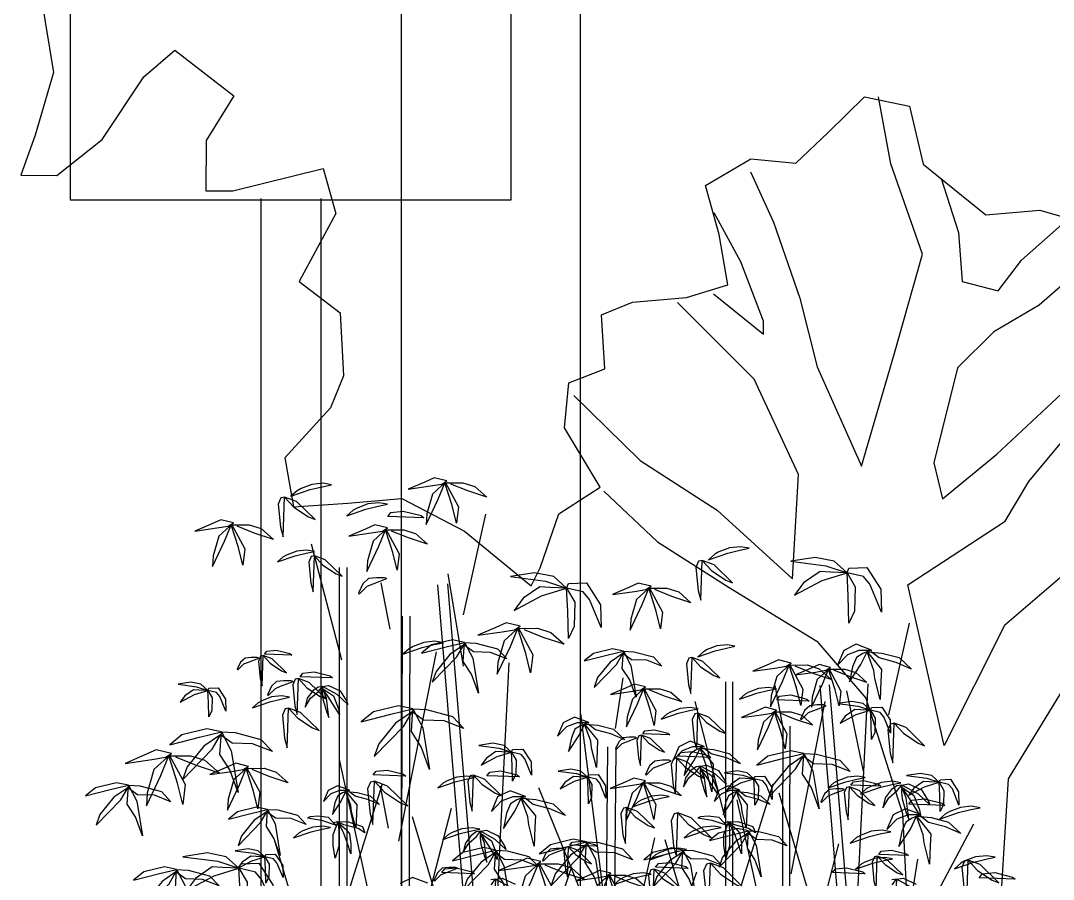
# Model space of a CAD drawing. Extents: x -941089 to 947074, y -2579987 to 8.
# Drawn here: x 2249.3 to 2258.67, y -95.53 to -87.74 of the extents above; entities that cross this region are included whole.
import ezdxf

# ---------------------------------------------------------------- set-up
doc = ezdxf.new("R2010")
doc.units = 0
doc.header["$LTSCALE"] = 5
doc.layers.get('0').update_dxf_attribs({"linetype": 'CONTINUOUS'})
doc.layers.add('绿化', color=3, linetype='CONTINUOUS')
doc.layers.add('钢筋', color=1, linetype='CONTINUOUS')

# ---------------------------------------------------------------- blocks, each defined once
blk = doc.blocks.new('A$C48321FC6')
at = {"layer": '绿化'}
for p, q in [((225.58, 182.17), (223.88, 171.94)), ((208.61, 174.74), (201.2, 169)), ((212.53, 171.36), (208.61, 174.74)), ((223.88, 171.94), (226.21, 164.01)), ((217.78, 163.46), (212.53, 171.36)), ((121.74, 168.87), (116.08, 167.69)), ((118.4, 160.41), (119.96, 168.85)), ((126.32, 164.36), (121.74, 168.87)), ((201.2, 169), (204.65, 163.35)), ((116.08, 167.69), (114.35, 160.38)), ((130.4, 160.5), (126.32, 164.36)), ((226.21, 164.01), (228.03, 159)), ((204.65, 163.35), (204.7, 157.03)), ((223.49, 158.96), (217.78, 163.46)), ((114.35, 160.38), (106.45, 153.99)), ((114.44, 149.03), (118.4, 160.41)), ((136.07, 161.03), (130.4, 160.5)), ((141.77, 157.67), (136.07, 161.03)), ((136.09, 159.41), (133.22, 153.07)), ((189.92, 159.83), (188.34, 154.15)), ((201.29, 157), (189.92, 159.83)), ((228.03, 159), (223.49, 158.96)), ((112.09, 158.58), (109.88, 151.75)), ((140.04, 151.5), (141.77, 157.67)), ((204.7, 157.03), (201.29, 157)), ((99.64, 154.59), (91.71, 152.25)), ((106.45, 153.99), (99.64, 154.59)), ((137.31, 148.07), (140.67, 154.26)), ((188.34, 154.15), (192.95, 145.59)), ((101.96, 148.28), (96.9, 152.78)), ((133.22, 153.07), (129.89, 143.47)), ((109.88, 151.75), (109.44, 145.58)), ((138.95, 145.17), (140.04, 151.5)), ((117.94, 136.57), (114.44, 149.03)), ((104.91, 144.41), (101.96, 148.28)), ((134.45, 140.59), (137.31, 148.07)), ((95.16, 146.61), (99.73, 142.59)), ((109.44, 145.58), (104.91, 144.41)), ((144.16, 143.58), (138.95, 145.17)), ((192.95, 145.59), (187.79, 141.66)), ((129.89, 143.47), (127.68, 134.86)), ((140.75, 144.04), (134.46, 138.97)), ((150.97, 142.99), (144.16, 143.58)), ((99.73, 142.59), (105.43, 139.23)), ((135.64, 133.3), (145.3, 142.94)), ((154.87, 141.4), (150.97, 142.99)), ((134.46, 138.97), (134.45, 140.59)), ((154.44, 134.58), (154.87, 141.4)), ((187.79, 141.66), (187.37, 133.71)), ((105.43, 139.23), (110.01, 134.72)), ((122.11, 122.33), (117.94, 136.57)), ((110.01, 134.72), (113.02, 122.75)), ((127.68, 134.86), (122.11, 122.33)), ((159, 132.84), (154.44, 134.58)), ((105.07, 123.82), (94.78, 133.47)), ((159.53, 127.16), (159, 132.84)), ((187.37, 133.71), (189.02, 129.67)), ((158.36, 131.21), (149.99, 123.04)), ((101.04, 120.38), (93.02, 130.05)), ((189.02, 129.67), (194.74, 123.39)), ((155.05, 119.67), (159.53, 127.16)), ((111.92, 118.2), (105.07, 123.82)), ((113.02, 122.75), (111.92, 118.2)), ((149.99, 123.04), (140.31, 116.8)), ((194.74, 123.39), (193.66, 117.22)), ((104, 115.38), (101.04, 120.38)), ((154.56, 119.18), (147.8, 112.8)), ((160.26, 116.31), (155.05, 119.67)), ((180.03, 118.24), (172.11, 114.13)), ((186.84, 117.65), (180.03, 118.24)), ((193.66, 117.22), (186.84, 117.65)), ((162.58, 109.51), (160.26, 116.31)), ((116.28, 107.38), (104, 115.38)), ((172.11, 114.13), (163.74, 107.25)), ((147.8, 112.8), (138.77, 107.06)), ((94.96, 110.12), (104.1, 102.24)), ((163.74, 107.25), (162.58, 109.51)), ((111.69, 87.15), (116.28, 107.38)), ((138.77, 107.06), (127.76, 100.29)), ((104.1, 102.24), (111.69, 87.15))]:
    blk.add_line(p, q, dxfattribs=at)
at = {"layer": '绿化', "flags": 128}
for points in [[(140.31, 116.8), (130.81, 108.13), (130.06, 121.26), (135.64, 133.3)], [(104.9, 62.04), (103.59, 82.94), (94.22, 98.28), (88.18, 106.17)], [(127.76, 100.29), (121.55, 93.08), (116.97, 78.56), (116.11, 61.56), (116.1, 28.29), (116.1, 13.83), (117.42, 0.43)]]:
    blk.add_lwpolyline(points, dxfattribs=at)
blk = doc.blocks.new('tree104')
at = {"color": 0}
for points in [[(-3650, 22161), (-3949, 22235), (-4174, 22131), (-4563, 21966), (-4039, 22041), (-3770, 22086), (-3650, 22161), (-3994, 21847), (-4129, 21383), (-4144, 21129), (-3859, 21727), (-3695, 22131), (-3381, 21547), (-3425, 21159), (-3530, 21577), (-3702, 22113), (-3276, 22116), (-2991, 22026), (-2707, 21772), (-3156, 21921), (-3560, 22086)], [(-6377, 22067), (-6578, 22102), (-6839, 22076), (-7092, 21980), (-7188, 21927), (-7337, 21796), (-6883, 21953), (-6595, 22023), (-6377, 22067)], [(-7487, 21778), (-7570, 21758), (-7633, 21611), (-7581, 21068), (-7518, 20839), (-7487, 21778), (-7267, 21538), (-6922, 21309), (-6766, 21246), (-7204, 21674), (-7487, 21778)], [(-5057, 21606), (-5258, 21641), (-5520, 21615), (-5773, 21519), (-5869, 21466), (-6017, 21335), (-5563, 21492), (-5275, 21562), (-5057, 21606)], [(-8694, 21167), (-8993, 21242), (-9218, 21137), (-9607, 20973), (-9083, 21048), (-8814, 21093), (-8694, 21167), (-9038, 20853), (-9173, 20390), (-9188, 20135), (-8904, 20734), (-8739, 21137), (-8425, 20554), (-8470, 20165), (-8574, 20584), (-8746, 21120), (-8320, 21122), (-8036, 21033), (-7751, 20778), (-8200, 20928), (-8604, 21093)], [(-5049, 21318), (-4975, 21412), (-4682, 21444), (-4263, 21339), (-4200, 21287), (-5049, 21318)], [(-3260, 18994), (-2729, 21373)], [(-5051, 21050), (-5350, 21125), (-5575, 21020), (-5964, 20856), (-5440, 20930), (-5171, 20975), (-5051, 21050), (-5395, 20736), (-5530, 20272), (-5545, 20018), (-5260, 20616), (-5096, 21020), (-4781, 20437), (-4826, 20048), (-4931, 20467), (-5103, 21003), (-4677, 21005), (-4392, 20916), (-4108, 20661), (-4557, 20811), (-4961, 20975)], [(-6778, 20492), (-6960, 20523), (-7198, 20499), (-7428, 20412), (-7516, 20365), (-7650, 20246), (-7238, 20388), (-6976, 20452), (-6778, 20492)], [(-6137, 17921), (-6846, 20663)], [(3486, 20569), (3285, 20604), (3023, 20578), (2770, 20482), (2674, 20429), (2526, 20298), (2980, 20455), (3268, 20525), (3486, 20569)], [(-6779, 20391), (-6855, 20372), (-6912, 20239), (-6865, 19745), (-6808, 19536), (-6779, 20391), (-6580, 20172), (-6266, 19963), (-6124, 19907), (-6523, 20296), (-6779, 20391)], [(2376, 20280), (2293, 20260), (2230, 20113), (2282, 19570), (2345, 19341), (2376, 20280), (2596, 20040), (2940, 19811), (3097, 19748), (2658, 20176), (2376, 20280)], [(5798, 19990), (5496, 20261), (5043, 20352), (4470, 20261), (5300, 20156), (5798, 19990), (5405, 20005), (5164, 20020), (4772, 19749), (4561, 19462), (5209, 19809), (5798, 19990), (5843, 20095), (6265, 20110), (6597, 19598), (6612, 19055), (6340, 19718), (6190, 19899), (5798, 19990), (5994, 19658), (5978, 19085), (5843, 18799), (5828, 19447), (5798, 19990)], [(-6196, 20117), (-6196, 0)], [(-6013, 20117), (-6013, 0)], [(-5123, 19873), (-5312, 19873), (-5500, 19853), (-5637, 19727), (-5741, 19507), (-5720, 19486), (-5532, 19675), (-5396, 19727), (-5071, 19853), (-5123, 19873)], [(-3260, 17782), (-3623, 19966)], [(-826, 19627), (-1128, 19899), (-1580, 19989), (-2153, 19899), (-1324, 19793), (-826, 19627), (-1218, 19642), (-1459, 19657), (-1852, 19386), (-2063, 19100), (-1414, 19446), (-826, 19627), (-781, 19733), (-358, 19748), (-27, 19235), (-12, 18693), (-283, 19356), (-434, 19537), (-826, 19627), (-630, 19296), (-645, 18723), (-781, 18436), (-796, 19085), (-826, 19627)], [(-4993, 18658), (-5201, 19750)], [(-3877, 19705), (-2234, 0)], [(-3636, 19725), (-1992, 0)], [(1169, 19669), (869, 19744), (645, 19639), (256, 19475), (780, 19550), (1049, 19595), (1169, 19669), (824, 19355), (690, 18892), (675, 18637), (959, 19236), (1124, 19639), (1438, 19056), (1393, 18667), (1288, 19086), (1117, 19622), (1543, 19624), (1827, 19535), (2111, 19280), (1662, 19430), (1258, 19595)], [(-4710, 18968), (-4765, 0)], [(-4527, 18968), (-4582, 0)], [(-1921, 18727), (-2250, 18809), (-2497, 18694), (-2925, 18513), (-2349, 18595), (-2053, 18644), (-1921, 18727), (-2300, 18381), (-2448, 17871), (-2464, 17591), (-2152, 18250), (-1970, 18694), (-1625, 18052), (-1674, 17624), (-1789, 18085), (-1978, 18674), (-1510, 18677), (-1197, 18579), (-884, 18299), (-1378, 18463), (-1822, 18644)], [(6789, 16636), (7272, 18799)], [(-3732, 18335), (-3933, 18370), (-4195, 18344), (-4448, 18248), (-4544, 18196), (-4692, 18065), (-4239, 18222), (-3951, 18292), (-3732, 18335)], [(-3235, 18345), (-3520, 18405), (-4013, 18285), (-4253, 18090), (-3669, 18240), (-3235, 18345), (-3041, 17971), (-2906, 17148), (-3071, 17597), (-3265, 17896), (-3235, 18345), (-2966, 18330), (-2457, 18195), (-2233, 17956), (-2622, 18105), (-3026, 18120), (-3250, 18285), (-3579, 18061), (-3909, 17657), (-3998, 17402), (-3415, 18001), (-3250, 18285)], [(6380, 18164), (6013, 18300), (5720, 18154), (5573, 17808), (5814, 18060), (6086, 18164), (6380, 18164), (6170, 18081), (6024, 17986), (5929, 17767), (5856, 17411), (6128, 17819), (6275, 18123), (6610, 17704), (6600, 17432), (6579, 16992), (6453, 17494), (6432, 17683), (6275, 18123), (6621, 18091), (7029, 17986), (7322, 17714), (6956, 17871), (6558, 17976), (6369, 18123)], [(-7960, 18068), (-7904, 18139), (-7682, 18163), (-7365, 18084), (-7317, 18044), (-7960, 18068)], [(-4785, 13651), (-3900, 18123)], [(517, 18138), (258, 18193), (-191, 18084), (-408, 17907), (122, 18043), (517, 18138), (694, 17798), (816, 17050), (666, 17458), (489, 17730), (517, 18138), (762, 18125), (1224, 18002), (1428, 17785), (1074, 17921), (707, 17934), (503, 18084), (204, 17880), (-96, 17513), (-177, 17282), (353, 17825), (503, 18084)], [(3147, 18252), (2965, 18284), (2727, 18260), (2497, 18173), (2409, 18125), (2274, 18006), (2687, 18149), (2949, 18212), (3147, 18252)], [(-8134, 17988), (-8277, 17988), (-8420, 17973), (-8523, 17877), (-8602, 17711), (-8587, 17695), (-8444, 17838), (-8341, 17877), (-8095, 17973), (-8134, 17988)], [(-7990, 18032), (-8053, 18016), (-8101, 17905), (-8061, 17494), (-8014, 17320), (-7990, 18032), (-7824, 17850), (-7562, 17676), (-7444, 17628), (-7776, 17953), (-7990, 18032)], [(-2668, 8108), (-2184, 17863)], [(2138, 17990), (2062, 17971), (2005, 17838), (2053, 17344), (2110, 17135), (2138, 17990), (2338, 17771), (2651, 17563), (2794, 17506), (2395, 17895), (2138, 17990)], [(4483, 17857), (4184, 17931), (3960, 17827), (3570, 17662), (4094, 17737), (4364, 17782), (4483, 17857), (4139, 17542), (4004, 17079), (3989, 16824), (4274, 17423), (4438, 17827), (4753, 17243), (4708, 16854), (4603, 17273), (4431, 17809), (4857, 17812), (5142, 17722), (5426, 17468), (4977, 17617), (4573, 17782)], [(5409, 17754), (5137, 17822), (4933, 17727), (4579, 17577), (5055, 17645), (5300, 17686), (5409, 17754), (5096, 17468), (4973, 17047), (4960, 16816), (5218, 17360), (5368, 17727), (5654, 17196), (5613, 16843), (5517, 17224), (5361, 17711), (5749, 17713), (6007, 17631), (6266, 17400), (5858, 17536), (5490, 17686)], [(-7121, 17535), (-7054, 17621), (-6788, 17649), (-6407, 17554), (-6350, 17507), (-7121, 17535)], [(-9301, 17211), (-9460, 17354), (-9698, 17402), (-9999, 17354), (-9563, 17298), (-9301, 17211), (-9507, 17219), (-9634, 17227), (-9841, 17084), (-9952, 16934), (-9610, 17116), (-9301, 17211), (-9277, 17267), (-9055, 17275), (-8880, 17005), (-8873, 16719), (-9015, 17068), (-9095, 17164), (-9301, 17211), (-9198, 17037), (-9206, 16735), (-9277, 16585), (-9285, 16926), (-9301, 17211)], [(-7330, 17440), (-7502, 17440), (-7673, 17421), (-7797, 17307), (-7892, 17107), (-7873, 17088), (-7702, 17259), (-7578, 17307), (-7283, 17421), (-7330, 17440)], [(-7157, 17492), (-7233, 17473), (-7290, 17340), (-7243, 16846), (-7186, 16638), (-7157, 17492), (-6958, 17274), (-6644, 17065), (-6502, 17008), (-6901, 17397), (-7157, 17492)], [(-6592, 17304), (-6695, 17288), (-6822, 17201), (-6949, 17026), (-6997, 16812), (-6870, 17026), (-6687, 17185), (-6592, 17304), (-6449, 17327), (-6172, 17201), (-6013, 16947), (-5989, 16875), (-6243, 17113), (-6592, 17304), (-6600, 17153), (-6584, 17010), (-6497, 16709), (-6441, 16574), (-6497, 17026), (-6592, 17256), (-6330, 17082), (-6211, 16772), (-6187, 16638), (-6465, 17074), (-6592, 17256)], [(1041, 17292), (768, 17360), (564, 17265), (211, 17115), (687, 17183), (932, 17224), (1041, 17292), (728, 17006), (605, 16585), (592, 16353), (850, 16897), (1000, 17265), (1285, 16734), (1245, 16381), (1149, 16761), (993, 17249), (1381, 17251), (1639, 17169), (1898, 16938), (1489, 17074), (1122, 17224)], [(329, 16310), (513, 17509)], [(2928, 17412), (2928, 0)], [(3094, 17412), (3094, 0)], [(4292, 16330), (4102, 17323)], [(5156, 17328), (6601, 0)], [(5375, 17346), (6821, 0)], [(5947, 10213), (6301, 17363)], [(-7372, 17047), (-7554, 17079), (-7792, 17055), (-8023, 16967), (-8110, 16920), (-8245, 16801), (-7832, 16944), (-7570, 17007), (-7372, 17047)], [(4129, 17250), (3947, 17281), (3709, 17257), (3479, 17170), (3392, 17123), (3257, 17004), (3669, 17146), (3931, 17210), (4129, 17250)], [(4137, 16988), (4204, 17074), (4470, 17102), (4851, 17007), (4908, 16959), (4137, 16988)], [(6191, 15301), (5791, 17197)], [(-4454, 16777), (-4795, 16849), (-5388, 16705), (-5675, 16472), (-4975, 16652), (-4454, 16777), (-4221, 16329), (-4059, 15341), (-4257, 15880), (-4490, 16239), (-4454, 16777), (-4131, 16759), (-3520, 16598), (-3251, 16311), (-3718, 16490), (-4203, 16508), (-4472, 16705), (-4867, 16436), (-5262, 15952), (-5370, 15646), (-4670, 16364), (-4472, 16705)], [(2920, 14203), (2211, 16945)], [(4481, 12880), (5285, 16945)], [(5261, 16866), (5089, 16866), (4918, 16847), (4794, 16732), (4699, 16533), (4718, 16514), (4889, 16685), (5013, 16732), (5308, 16847), (5261, 16866)], [(6352, 16743), (6177, 16900), (5915, 16952), (5584, 16900), (6064, 16839), (6352, 16743), (6125, 16752), (5985, 16760), (5758, 16603), (5636, 16437), (6011, 16638), (6352, 16743), (6378, 16804), (6622, 16813), (6814, 16516), (6823, 16202), (6666, 16586), (6579, 16690), (6352, 16743), (6465, 16551), (6456, 16219), (6378, 16054), (6369, 16429), (6352, 16743)], [(-7390, 16793), (-7473, 16773), (-7536, 16626), (-7484, 16083), (-7421, 15854), (-7390, 16793), (-7170, 16553), (-6826, 16324), (-6669, 16261), (-7108, 16689), (-7390, 16793)], [(33, 12549), (-487, 16661)], [(2279, 16774), (2097, 16805), (1859, 16782), (1629, 16694), (1541, 16647), (1407, 16528), (1819, 16671), (2081, 16734), (2279, 16774)], [(2278, 16673), (2202, 16654), (2145, 16521), (2192, 16027), (2249, 15818), (2278, 16673), (2477, 16454), (2791, 16246), (2933, 16189), (2534, 16578), (2278, 16673)], [(4135, 16744), (3863, 16812), (3659, 16717), (3305, 16568), (3781, 16636), (4026, 16676), (4135, 16744), (3822, 16459), (3700, 16037), (3686, 15806), (3945, 16350), (4094, 16717), (4380, 16187), (4339, 15833), (4244, 16214), (4088, 16701), (4475, 16703), (4734, 16622), (4992, 16391), (4584, 16527), (4217, 16676)], [(-303, 16452), (-636, 16576), (-903, 16443), (-1036, 16129), (-817, 16357), (-570, 16452), (-303, 16452), (-493, 16376), (-627, 16291), (-712, 16091), (-779, 15767), (-532, 16138), (-398, 16414), (-94, 16034), (-103, 15786), (-122, 15387), (-236, 15843), (-255, 16015), (-398, 16414), (-84, 16386), (287, 16291), (554, 16043), (221, 16186), (-141, 16281), (-313, 16414)], [(4279, 16367), (4232, 0)], [(4445, 16367), (4398, 0)], [(6910, 16437), (6827, 16416), (6764, 16270), (6816, 15727), (6879, 15497), (6910, 16437), (7130, 16197), (7475, 15967), (7631, 15905), (7192, 16333), (6910, 16437)], [(-8977, 16232), (-9318, 16304), (-9911, 16161), (-10198, 15927), (-9498, 16107), (-8977, 16232), (-8744, 15784), (-8582, 14796), (-8779, 15335), (-9013, 15694), (-8977, 16232), (-8654, 16214), (-8043, 16053), (-7774, 15766), (-8241, 15945), (-8726, 15963), (-8995, 16161), (-9390, 15891), (-9785, 15407), (-9893, 15102), (-9192, 15820), (-8995, 16161)], [(797, 16109), (654, 16109), (512, 16093), (408, 15998), (329, 15831), (345, 15815), (488, 15958), (591, 15998), (837, 16093), (797, 16109)], [(942, 16152), (878, 16136), (831, 16025), (871, 15614), (918, 15440), (942, 16152), (1108, 15970), (1369, 15796), (1488, 15748), (1155, 16073), (942, 16152)], [(972, 16188), (1027, 16259), (1250, 16283), (1567, 16204), (1615, 16164), (972, 16188)], [(-2127, 15752), (-2301, 15909), (-2563, 15962), (-2895, 15909), (-2415, 15848), (-2127, 15752), (-2354, 15761), (-2493, 15770), (-2720, 15613), (-2843, 15447), (-2467, 15648), (-2127, 15752), (-2101, 15813), (-1856, 15822), (-1664, 15525), (-1656, 15211), (-1813, 15595), (-1900, 15700), (-2127, 15752), (-2013, 15560), (-2022, 15229), (-2101, 15063), (-2109, 15438), (-2127, 15752)], [(141, 15880), (0, 0)], [(341, 15878), (200, 0)], [(2427, 15884), (2093, 16008), (1827, 15875), (1693, 15561), (1912, 15789), (2160, 15884), (2427, 15884), (2236, 15808), (2103, 15723), (2017, 15523), (1950, 15199), (2198, 15570), (2331, 15846), (2636, 15466), (2626, 15218), (2607, 14818), (2493, 15275), (2474, 15447), (2331, 15846), (2645, 15818), (3017, 15723), (3283, 15475), (2950, 15618), (2588, 15713), (2417, 15846)], [(-10157, 15721), (-10517, 15810), (-10786, 15685), (-11253, 15487), (-10624, 15577), (-10301, 15631), (-10157, 15721), (-10570, 15344), (-10732, 14787), (-10750, 14482), (-10409, 15200), (-10211, 15685), (-9834, 14985), (-9888, 14518), (-10014, 15021), (-10220, 15664), (-9708, 15667), (-9367, 15559), (-9026, 15254), (-9565, 15433), (-10050, 15631)], [(1775, 15612), (1699, 15593), (1642, 15460), (1689, 14967), (1746, 14758), (1775, 15612), (1974, 15394), (2287, 15185), (2430, 15128), (2031, 15517), (1775, 15612)], [(1811, 15655), (1877, 15741), (2144, 15770), (2525, 15674), (2582, 15627), (1811, 15655)], [(4781, 15722), (4471, 15787), (3932, 15657), (3671, 15444), (4308, 15608), (4781, 15722), (4993, 15314), (5140, 14416), (4961, 14906), (4748, 15232), (4781, 15722), (5075, 15706), (5630, 15559), (5875, 15298), (5450, 15461), (5010, 15477), (4765, 15657), (4406, 15412), (4046, 14971), (3949, 14694), (4585, 15347), (4765, 15657)], [(-8341, 15417), (-8640, 15492), (-8864, 15387), (-9253, 15222), (-8730, 15297), (-8460, 15342), (-8341, 15417), (-8685, 15103), (-8819, 14639), (-8834, 14385), (-8550, 14983), (-8385, 15387), (-8071, 14803), (-8116, 14415), (-8221, 14833), (-8393, 15369), (-7966, 15372), (-7682, 15282), (-7398, 15028), (-7847, 15177), (-8251, 15342)], [(-4993, 10116), (-6189, 15575)], [(1601, 15560), (1430, 15560), (1258, 15541), (1135, 15427), (1039, 15227), (1058, 15208), (1230, 15379), (1354, 15427), (1649, 15541), (1601, 15560)], [(2339, 15424), (2236, 15408), (2109, 15321), (1982, 15146), (1935, 14932), (2062, 15146), (2244, 15305), (2339, 15424), (2482, 15448), (2760, 15321), (2919, 15067), (2942, 14996), (2689, 15234), (2339, 15424), (2332, 15273), (2347, 15130), (2435, 14829), (2490, 14694), (2435, 15146), (2339, 15376), (2601, 15202), (2720, 14892), (2744, 14758), (2466, 15194), (2339, 15376)], [(-5391, 15214), (-5325, 15300), (-5058, 15328), (-4677, 15233), (-4620, 15185), (-5391, 15214)], [(-2996, 15154), (-3178, 15185), (-3416, 15162), (-3647, 15074), (-3734, 15027), (-3869, 14908), (-3456, 15051), (-3194, 15114), (-2996, 15154)], [(-3023, 15212), (-3099, 15193), (-3156, 15060), (-3109, 14566), (-3052, 14357), (-3023, 15212), (-2824, 14993), (-2511, 14785), (-2368, 14728), (-2767, 15117), (-3023, 15212)], [(-2707, 15195), (-2640, 15281), (-2374, 15309), (-1993, 15214), (-1936, 15166), (-2707, 15195)], [(-328, 15160), (-487, 15303), (-725, 15350), (-1027, 15303), (-590, 15247), (-328, 15160), (-535, 15168), (-662, 15176), (-868, 15033), (-979, 14882), (-638, 15065), (-328, 15160), (-305, 15216), (-82, 15223), (92, 14954), (100, 14668), (-43, 15017), (-122, 15112), (-328, 15160), (-225, 14986), (-233, 14684), (-305, 14534), (-313, 14875), (-328, 15160)], [(1035, 15072), (763, 15140), (559, 15045), (206, 14895), (682, 14963), (927, 15004), (1035, 15072), (723, 14787), (600, 14365), (586, 14134), (845, 14678), (995, 15045), (1280, 14515), (1239, 14161), (1144, 14542), (988, 15029), (1376, 15031), (1634, 14950), (1892, 14719), (1484, 14855), (1117, 15004)], [(3601, 15122), (3442, 15265), (3204, 15313), (2903, 15265), (3339, 15210), (3601, 15122), (3395, 15130), (3268, 15138), (3062, 14996), (2950, 14845), (3292, 15027), (3601, 15122), (3625, 15178), (3847, 15186), (4022, 14916), (4030, 14631), (3887, 14980), (3807, 15075), (3601, 15122), (3704, 14948), (3696, 14647), (3625, 14496), (3617, 14837), (3601, 15122)], [(6228, 15154), (6046, 15185), (5808, 15162), (5578, 15074), (5490, 15027), (5355, 14908), (5768, 15051), (6030, 15114), (6228, 15154)], [(7972, 15040), (7798, 15197), (7536, 15249), (7204, 15197), (7684, 15136), (7972, 15040), (7745, 15049), (7606, 15057), (7379, 14900), (7256, 14734), (7632, 14935), (7972, 15040), (7998, 15101), (8243, 15110), (8435, 14813), (8443, 14499), (8286, 14883), (8199, 14987), (7972, 15040), (8086, 14848), (8077, 14516), (7998, 14351), (7990, 14726), (7972, 15040)], [(-11173, 14971), (-11457, 15031), (-11951, 14911), (-12191, 14717), (-11607, 14866), (-11173, 14971), (-10978, 14597), (-10844, 13774), (-11008, 14223), (-11203, 14522), (-11173, 14971), (-10904, 14956), (-10395, 14821), (-10170, 14582), (-10559, 14732), (-10963, 14747), (-11188, 14911), (-11517, 14687), (-11846, 14283), (-11936, 14029), (-11353, 14627), (-11188, 14911)], [(-5956, 14853), (-6234, 14956), (-6456, 14845), (-6567, 14583), (-6385, 14774), (-6179, 14853), (-5956, 14853), (-6115, 14789), (-6226, 14718), (-6298, 14551), (-6353, 14282), (-6147, 14591), (-6036, 14821), (-5782, 14504), (-5790, 14298), (-5806, 13965), (-5901, 14345), (-5917, 14488), (-6036, 14821), (-5774, 14797), (-5464, 14718), (-5242, 14512), (-5520, 14631), (-5821, 14710), (-5964, 14821)], [(-6162, 11840), (-5169, 15007)], [(-5365, 15066), (-5456, 15043), (-5524, 14884), (-5467, 14291), (-5399, 14041), (-5365, 15066), (-5125, 14804), (-4749, 14553), (-4578, 14485), (-5057, 14952), (-5365, 15066)], [(-5034, 13957), (-5223, 14950)], [(33, 11178), (-1480, 14912)], [(3268, 14853), (2990, 14956), (2768, 14845), (2657, 14583), (2839, 14774), (3046, 14853), (3268, 14853), (3109, 14789), (2998, 14718), (2927, 14551), (2871, 14282), (3077, 14591), (3188, 14821), (3442, 14504), (3434, 14298), (3419, 13965), (3323, 14345), (3307, 14488), (3188, 14821), (3450, 14797), (3760, 14718), (3982, 14512), (3704, 14631), (3403, 14710), (3260, 14821)], [(3062, 11840), (4055, 15007)], [(5695, 14887), (5538, 14887), (5381, 14870), (5268, 14765), (5180, 14582), (5198, 14564), (5355, 14721), (5468, 14765), (5739, 14870), (5695, 14887)], [(5854, 14935), (5785, 14917), (5732, 14795), (5776, 14343), (5828, 14151), (5854, 14935), (6037, 14734), (6324, 14543), (6455, 14491), (6089, 14848), (5854, 14935)], [(5887, 14974), (5948, 15053), (6193, 15079), (6542, 14992), (6594, 14948), (5887, 14974)], [(7073, 15030), (6872, 15065), (6610, 15039), (6357, 14943), (6261, 14890), (6113, 14760), (6567, 14917), (6855, 14986), (7073, 15030)], [(7091, 14975), (6978, 14957), (6838, 14862), (6698, 14670), (6646, 14434), (6786, 14670), (6986, 14844), (7091, 14975), (7248, 15001), (7554, 14862), (7728, 14582), (7754, 14504), (7475, 14766), (7091, 14975), (7082, 14809), (7100, 14652), (7196, 14321), (7257, 14172), (7196, 14670), (7091, 14923), (7379, 14731), (7510, 14390), (7536, 14242), (7231, 14722), (7091, 14923)], [(-1793, 14706), (-2160, 14842), (-2453, 14696), (-2600, 14350), (-2359, 14601), (-2087, 14706), (-1793, 14706), (-2003, 14622), (-2149, 14528), (-2244, 14308), (-2317, 13952), (-2045, 14361), (-1898, 14664), (-1563, 14246), (-1573, 13973), (-1594, 13534), (-1720, 14036), (-1741, 14225), (-1898, 14664), (-1552, 14633), (-1144, 14528), (-851, 14256), (-1217, 14413), (-1615, 14518), (-1804, 14664)], [(1601, 14707), (1419, 14739), (1181, 14715), (951, 14628), (864, 14581), (729, 14462), (1141, 14604), (1403, 14668), (1601, 14707)], [(5757, 9535), (4196, 14786)], [(7258, 14526), (7332, 14620), (7625, 14652), (8044, 14547), (8107, 14495), (7258, 14526)], [(-7888, 14400), (-8147, 14454), (-8596, 14345), (-8813, 14169), (-8283, 14305), (-7888, 14400), (-7711, 14060), (-7589, 13312), (-7739, 13720), (-7916, 13992), (-7888, 14400), (-7643, 14386), (-7181, 14264), (-6977, 14046), (-7331, 14182), (-7698, 14196), (-7902, 14345), (-8201, 14142), (-8501, 13774), (-8582, 13543), (-8052, 14087), (-7902, 14345)], [(-4854, 9346), (-3545, 14426)], [(593, 14445), (517, 14426), (460, 14293), (507, 13800), (564, 13591), (593, 14445), (792, 14227), (1105, 14018), (1248, 13961), (849, 14350), (593, 14445)], [(4292, 9666), (3204, 14629)], [(7545, 14279), (7179, 14415), (6886, 14268), (6739, 13923), (6980, 14174), (7252, 14279), (7545, 14279), (7336, 14195), (7189, 14101), (7095, 13881), (7022, 13525), (7294, 13933), (7441, 14237), (7776, 13818), (7765, 13546), (7744, 13106), (7619, 13609), (7598, 13797), (7441, 14237), (7786, 14205), (8195, 14101), (8488, 13828), (8121, 13986), (7723, 14090), (7535, 14237)], [(8940, 14438), (8739, 14473), (8477, 14447), (8224, 14351), (8128, 14298), (7980, 14167), (8434, 14324), (8722, 14394), (8940, 14438)], [(-6329, 14084), (-6448, 14210), (-6702, 14242), (-6885, 14226), (-6948, 14203), (-6615, 14147), (-6266, 14028), (-6337, 14091), (-6258, 14107), (-6004, 14115), (-5647, 13996), (-5591, 13846), (-5750, 13949), (-6083, 14036), (-6250, 14115), (-6020, 13917), (-5956, 13822), (-5917, 13576), (-5917, 13354), (-6004, 13616), (-6091, 13854), (-6226, 14107), (-6202, 13909), (-6202, 13528), (-6290, 13251), (-6337, 13544), (-6337, 13806), (-6224, 14093)], [(-2747, 8452), (-4464, 14228)], [(1806, 14315), (1715, 14292), (1647, 14133), (1704, 13540), (1772, 13290), (1806, 14315), (2046, 14053), (2422, 13802), (2593, 13734), (2114, 14201), (1806, 14315)], [(2895, 14084), (2776, 14210), (2522, 14242), (2339, 14226), (2276, 14203), (2609, 14147), (2958, 14028), (2887, 14091), (2966, 14107), (3220, 14115), (3577, 13996), (3633, 13846), (3474, 13949), (3141, 14036), (2974, 14115), (3204, 13917), (3268, 13822), (3307, 13576), (3307, 13354), (3220, 13616), (3133, 13854), (2998, 14107), (3022, 13909), (3022, 13528), (2935, 13251), (2887, 13544), (2887, 13806), (3000, 14093)], [(-6401, 13973), (-6583, 14004), (-6821, 13980), (-7051, 13893), (-7139, 13846), (-7273, 13727), (-6861, 13869), (-6599, 13933), (-6401, 13973)], [(-2876, 13933), (-3058, 13964), (-3296, 13940), (-3526, 13853), (-3614, 13806), (-3749, 13687), (-3336, 13829), (-3074, 13893), (-2876, 13933)], [(-2859, 13882), (-2962, 13867), (-3089, 13779), (-3216, 13605), (-3264, 13391), (-3137, 13605), (-2954, 13763), (-2859, 13882), (-2716, 13906), (-2438, 13779), (-2280, 13526), (-2256, 13454), (-2510, 13692), (-2859, 13882), (-2867, 13732), (-2851, 13589), (-2764, 13288), (-2708, 13153), (-2764, 13605), (-2859, 13835), (-2597, 13660), (-2478, 13351), (-2454, 13216), (-2732, 13652), (-2859, 13835)], [(2823, 13973), (2641, 14004), (2403, 13980), (2173, 13893), (2086, 13846), (1951, 13727), (2363, 13869), (2625, 13933), (2823, 13973)], [(3472, 13894), (3213, 13948), (2764, 13839), (2547, 13662), (3077, 13798), (3472, 13894), (3649, 13554), (3771, 12806), (3622, 13214), (3445, 13486), (3472, 13894), (3717, 13880), (4179, 13758), (4383, 13540), (4030, 13676), (3662, 13690), (3458, 13839), (3159, 13635), (2860, 13268), (2778, 13037), (3309, 13581), (3458, 13839)], [(6832, 13873), (6632, 13908), (6370, 13882), (6117, 13786), (6021, 13734), (5872, 13603), (6326, 13760), (6614, 13829), (6832, 13873)], [(7136, 10927), (8793, 14057)], [(-6351, 9051), (-7723, 13684)], [(-356, 13631), (-667, 13697), (-1205, 13566), (-1466, 13354), (-830, 13517), (-356, 13631), (-144, 13224), (3, 12326), (-177, 12816), (-389, 13142), (-356, 13631), (-63, 13615), (493, 13468), (737, 13207), (313, 13370), (-128, 13387), (-373, 13566), (-732, 13321), (-1091, 12881), (-1189, 12604), (-552, 13256), (-373, 13566)], [(269, 9288), (1262, 13731)], [(2873, 9051), (1502, 13684)], [(-7951, 13281), (-8109, 13423), (-8347, 13471), (-8649, 13423), (-8213, 13368), (-7951, 13281), (-8157, 13289), (-8284, 13297), (-8490, 13154), (-8601, 13003), (-8260, 13186), (-7951, 13281), (-7927, 13336), (-7705, 13344), (-7530, 13075), (-7522, 12789), (-7665, 13138), (-7744, 13233), (-7951, 13281), (-7848, 13106), (-7855, 12805), (-7927, 12654), (-7935, 12995), (-7951, 13281)], [(-2499, 13438), (-2783, 13497), (-3277, 13378), (-3516, 13183), (-2932, 13333), (-2499, 13438), (-2304, 13064), (-2169, 12241), (-2334, 12690), (-2528, 12989), (-2499, 13438), (-2229, 13423), (-1720, 13288), (-1496, 13049), (-1885, 13198), (-2289, 13213), (-2513, 13378), (-2843, 13153), (-3172, 12749), (-3262, 12495), (-2678, 13094), (-2513, 13378)], [(-925, 13473), (-1068, 13473), (-1211, 13457), (-1314, 13362), (-1393, 13195), (-1378, 13180), (-1235, 13322), (-1132, 13362), (-886, 13457), (-925, 13473)], [(-781, 13516), (-844, 13500), (-892, 13390), (-852, 12978), (-804, 12804), (-781, 13516), (-615, 13334), (-353, 13160), (-235, 13113), (-567, 13437), (-781, 13516)], [(-751, 13552), (-695, 13624), (-473, 13647), (-156, 13568), (-108, 13528), (-751, 13552)], [(1921, 13439), (1662, 13493), (1214, 13385), (996, 13208), (1526, 13344), (1921, 13439), (2098, 13099), (2220, 12351), (2071, 12759), (1894, 13031), (1921, 13439), (2166, 13425), (2628, 13303), (2832, 13086), (2479, 13222), (2111, 13235), (1907, 13385), (1608, 13181), (1309, 12814), (1227, 12582), (1758, 13126), (1907, 13385)], [(2011, 13452), (1829, 13484), (1591, 13460), (1361, 13373), (1273, 13325), (1138, 13206), (1551, 13349), (1813, 13412), (2011, 13452)], [(4417, 8967), (5607, 13584)], [(6546, 13335), (6607, 13413), (6852, 13439), (7201, 13352), (7253, 13308), (6546, 13335)], [(-8562, 13010), (-8864, 13281), (-9316, 13372), (-9890, 13281), (-9060, 13176), (-8562, 13010), (-8955, 13025), (-9196, 13040), (-9588, 12769), (-9799, 12482), (-9151, 12829), (-8562, 13010), (-8517, 13116), (-8095, 13131), (-7763, 12618), (-7748, 12075), (-8019, 12739), (-8170, 12920), (-8562, 13010), (-8366, 12678), (-8381, 12106), (-8517, 11819), (-8532, 12467), (-8562, 13010)], [(-1430, 13166), (-1756, 13248), (-2001, 13134), (-2425, 12954), (-1854, 13036), (-1560, 13085), (-1430, 13166), (-1805, 12824), (-1952, 12318), (-1968, 12040), (-1658, 12693), (-1478, 13134), (-1136, 12497), (-1185, 12073), (-1299, 12530), (-1486, 13114), (-1021, 13117), (-711, 13019), (-401, 12742), (-891, 12905), (-1332, 13085)], [(6871, 13234), (6689, 13266), (6451, 13242), (6220, 13155), (6133, 13107), (5998, 12988), (6411, 13131), (6673, 13194), (6871, 13234)], [(6340, 6080), (7468, 13227)], [(6513, 13295), (6444, 13277), (6391, 13156), (6435, 12703), (6487, 12512), (6513, 13295), (6696, 13095), (6983, 12903), (7114, 12851), (6748, 13208), (6513, 13295)], [(9298, 13268), (9097, 13303), (8835, 13277), (8582, 13181), (8486, 13129), (8338, 12998), (8792, 13155), (9080, 13225), (9298, 13268)], [(8660, 13200), (8577, 13179), (8514, 13033), (8566, 12490), (8629, 12260), (8660, 13200), (8880, 12960), (9224, 12730), (9381, 12668), (8942, 13096), (8660, 13200)], [(-10035, 12983), (-10319, 13042), (-10813, 12923), (-11052, 12728), (-10469, 12878), (-10035, 12983), (-9840, 12609), (-9705, 11786), (-9870, 12235), (-10065, 12534), (-10035, 12983), (-9765, 12968), (-9256, 12833), (-9032, 12594), (-9421, 12743), (-9825, 12758), (-10050, 12923), (-10379, 12698), (-10708, 12295), (-10798, 12040), (-10214, 12639), (-10050, 12923)], [(-3449, 13026), (-3606, 13026), (-3763, 13009), (-3876, 12904), (-3964, 12721), (-3946, 12704), (-3789, 12861), (-3676, 12904), (-3405, 13009), (-3449, 13026)], [(-3768, 12909), (-3701, 12994), (-3434, 13023), (-3054, 12928), (-2996, 12880), (-3768, 12909)], [(-1703, 10063), (-700, 13048)], [(222, 12890), (-50, 12958), (-254, 12863), (-608, 12713), (-132, 12781), (113, 12822), (222, 12890), (-91, 12604), (-213, 12183), (-227, 11952), (32, 12496), (181, 12863), (467, 12332), (426, 11979), (331, 12360), (175, 12847), (562, 12849), (821, 12768), (1079, 12536), (671, 12672), (304, 12822)], [(269, 7255), (2255, 12927)], [(1243, 12990), (1167, 12971), (1110, 12838), (1157, 12344), (1214, 12135), (1243, 12990), (1442, 12771), (1756, 12563), (1898, 12506), (1499, 12895), (1243, 12990)], [(1279, 13033), (1345, 13119), (1612, 13147), (1993, 13052), (2050, 13004), (1279, 13033)], [(2571, 13131), (2480, 13108), (2411, 12949), (2468, 12356), (2537, 12106), (2571, 13131), (2810, 12869), (3186, 12618), (3357, 12550), (2879, 13017), (2571, 13131)], [(5457, 12909), (5523, 12994), (5790, 13023), (6171, 12928), (6228, 12880), (5457, 12909)], [(-4099, 12657), (-4466, 12793), (-4759, 12647)], [(-2505, 12751), (-2618, 12733)], [(-2609, 12620), (-2505, 12751), (-2348, 12777), (-2042, 12637)], [(-2121, 12541), (-2505, 12751), (-2513, 12585)], [(1170, 12872), (987, 12903), (749, 12879), (519, 12792), (432, 12745), (297, 12626), (710, 12768), (972, 12832), (1170, 12872)], [(6968, 12751), (6855, 12733)], [(6864, 12620), (6968, 12751), (7125, 12777), (7431, 12637)], [(7352, 12541), (6968, 12751), (6960, 12585)], [(8920, 12781), (8993, 12875), (9286, 12906), (9705, 12802), (9768, 12749), (8920, 12781)]]:
    blk.add_lwpolyline(points, dxfattribs=at)

msp = doc.modelspace()

# ---------------------------------------------------------------- linework, layer by layer
at = {"layer": '钢筋', "linetype": 'Continuous'}
for p, q in [((2252.75158, -60.63394), (2252.75158, -100.42025)), ((2254.37658, -60.63394), (2254.37658, -100.42025)), ((2251.47866, -89.3502), (2251.47866, -100.42025)), ((2252.02466, -89.3502), (2252.02466, -100.42025))]:
    msp.add_line(p, q, dxfattribs=at)
msp.add_lwpolyline([(2253.75157, -89.36265), (2253.75157, -85.36283), (2249.75176, -85.36283), (2249.75176, -89.36265)], close=True, dxfattribs=at)

# ---------------------------------------------------------------- block references
at = {"color": 74, "xscale": 0.0003840000003947353, "yscale": 0.0003839999999399879, "zscale": 0.0003840000000000001}
msp.add_blockref('tree104', (2254.56957, -100.42025), dxfattribs=at)
at = {"layer": '绿化', "xscale": -0.07200000000011642, "yscale": 0.07199999999988904, "zscale": 0.07200000000000001}
msp.add_blockref('A$C48321FC6', (2265.71984, -100.58493), dxfattribs=at)

doc.saveas('drawing.dxf')
